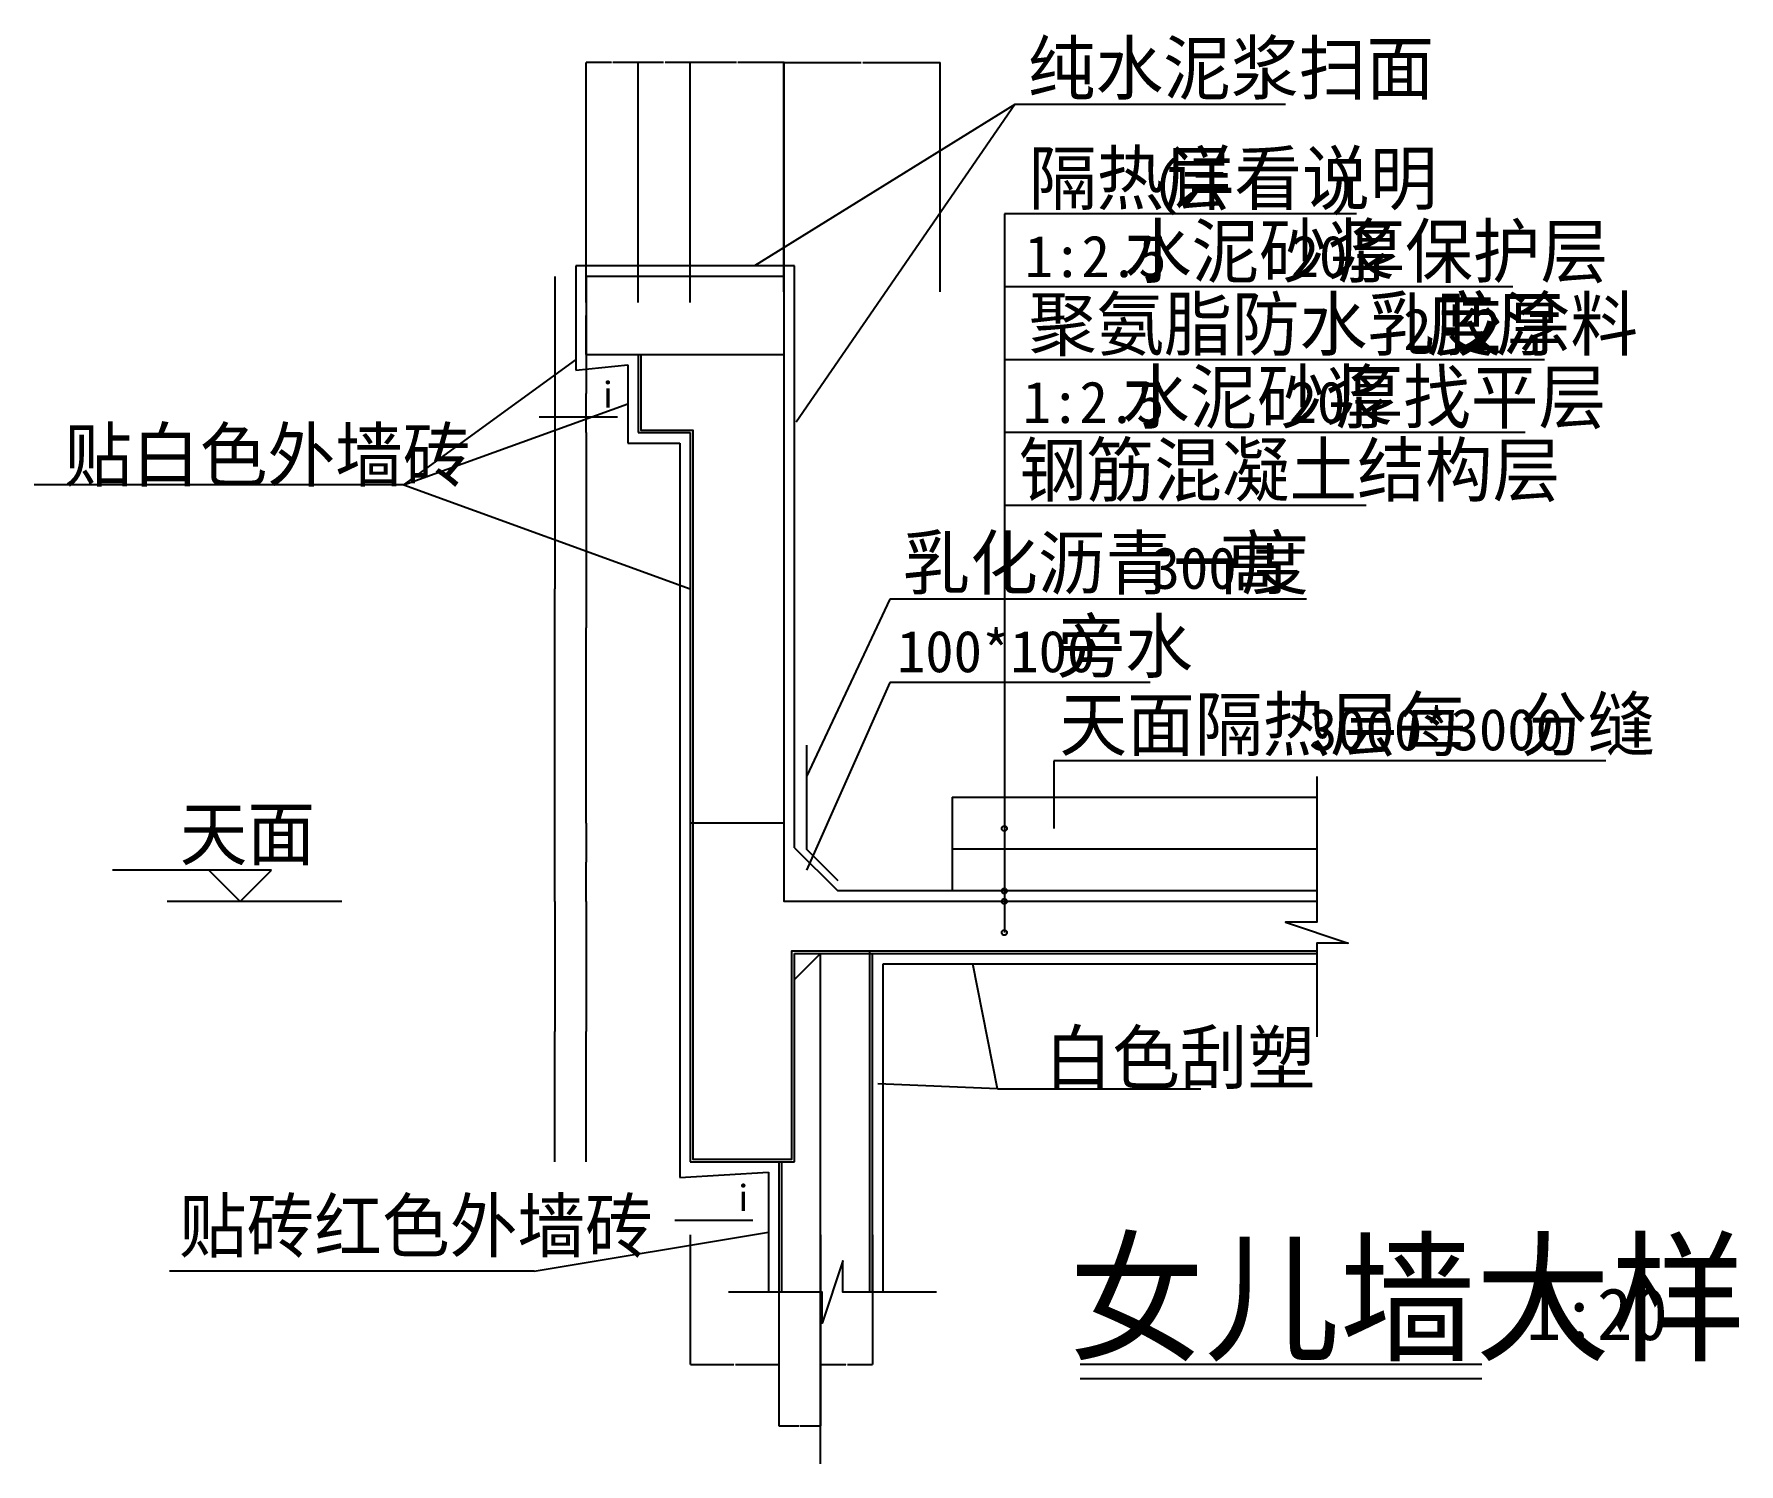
# Model space of a CAD drawing. Header units: metres. Extents: x -210 to 3063, y 320 to 3065.
import ezdxf

# ---------------------------------------------------------------- set-up
doc = ezdxf.new("R2010")
doc.units = ezdxf.units.M
for name, color, linetype in [('LM', 141, 'Continuous'), ('PUB_DIM', 3, 'Continuous'), ('PUB_TEXT', 7, 'Continuous'), ('PUB_WALL', 7, 'Continuous'), ('S_DOTE', 1, 'Continuous'), ('S_E_COLUMN', 4, 'Continuous'), ('S_SURFACE', 6, 'Continuous'), ('S_WALL', 7, 'Continuous')]:
    doc.layers.add(name, color=color, linetype=linetype)
doc.dimstyles.get("Standard").update_dxf_attribs({"dimtxt": 2.5, "dimasz": 2.5, "dimexe": 1.25, "dimexo": 0.625, "dimtad": 1, "dimcen": 2.5, "dimazin": 3, "dimtfac": 1, "dimtmove": 0, "dimatfit": 3})

# ---------------------------------------------------------------- blocks, each defined once
blk = doc.blocks.new('*D1')
for p, q in [((1138.5, 3010.49), (1049.75, 3010.49)), ((1050, 2550), (1050, 3010.49)), ((1230.25, 3010.49), (1141.5, 3010.49)), ((1230, 2550), (1230, 3010.49))]:
    blk.add_line(p, q)
at = {"layer": 'Defpoints'}
for p in [(1230, 3010.49), (1050, 2550), (1230, 2550)]:
    blk.add_point(p, dxfattribs=at)
at = {"layer": 'PUB_DIM', "insert": (1140, 3010.49), "char_height": 1, "attachment_point": 5}
blk.add_mtext('180', dxfattribs=at)
blk = doc.blocks.new('*D2')
for p, q in [((998.5, 3010.49), (949.75, 3010.49)), ((950, 2550), (950, 3010.49)), ((1050.25, 3010.49), (1001.5, 3010.49)), ((1050, 2550), (1050, 3010.49))]:
    blk.add_line(p, q)
at = {"layer": 'Defpoints'}
for p in [(1050, 3010.49), (950, 2550), (1050, 2550)]:
    blk.add_point(p, dxfattribs=at)
at = {"layer": 'PUB_DIM', "insert": (1000, 3010.49), "char_height": 1, "attachment_point": 5}
blk.add_mtext('100', dxfattribs=at)
blk = doc.blocks.new('*D3')
for p, q in [((898.5, 3010.49), (849.75, 3010.49)), ((850, 2550), (850, 3010.49)), ((950.25, 3010.49), (901.5, 3010.49)), ((950, 2550), (950, 3010.49))]:
    blk.add_line(p, q)
at = {"layer": 'Defpoints'}
for p in [(950, 3010.49), (850, 2550), (950, 2550)]:
    blk.add_point(p, dxfattribs=at)
at = {"layer": 'PUB_DIM', "insert": (900, 3010.49), "char_height": 1, "attachment_point": 5}
blk.add_mtext('100', dxfattribs=at)
blk = doc.blocks.new('*D4')
for p, q in [((1050, 760), (1050, 510.88)), ((1220, 760), (1220, 510.88)), ((1050.25, 510.88), (1133.5, 510.88)), ((1136.5, 510.88), (1219.75, 510.88))]:
    blk.add_line(p, q)
at = {"layer": 'Defpoints'}
for p in [(1050, 760), (1220, 760), (1050, 510.88)]:
    blk.add_point(p, dxfattribs=at)
at = {"layer": 'PUB_DIM', "insert": (1135, 510.88), "char_height": 1, "attachment_point": 5}
blk.add_mtext('170', dxfattribs=at)
blk = doc.blocks.new('*D5')
for p, q in [((1220, 760), (1220, 393.28)), ((1300, 760), (1300, 393.28)), ((1220.25, 393.28), (1259, 393.28)), ((1261, 393.28), (1299.75, 393.28))]:
    blk.add_line(p, q)
at = {"layer": 'Defpoints'}
for p in [(1220, 760), (1300, 760), (1220, 393.28)]:
    blk.add_point(p, dxfattribs=at)
at = {"layer": 'PUB_DIM', "insert": (1260, 393.28), "char_height": 1, "attachment_point": 5}
blk.add_mtext('80', dxfattribs=at)
blk = doc.blocks.new('*D6')
for p, q in [((1300, 760), (1300, 510.88)), ((1400, 760), (1400, 510.88)), ((1300.25, 510.88), (1348.5, 510.88)), ((1351.5, 510.88), (1399.75, 510.88))]:
    blk.add_line(p, q)
at = {"layer": 'Defpoints'}
for p in [(1300, 760), (1400, 760), (1300, 510.88)]:
    blk.add_point(p, dxfattribs=at)
at = {"layer": 'PUB_DIM', "insert": (1350, 510.88), "char_height": 1, "attachment_point": 5}
blk.add_mtext('100', dxfattribs=at)
blk = doc.blocks.new('*D7')
for p, q in [((850, 2600), (850, 2525)), ((849.75, 2525), (849.5, 2525)), ((850, 2450), (850, 2525)), ((850, 2525), (850, 2525)), ((850.25, 2525), (850.5, 2525))]:
    blk.add_line(p, q)
at = {"layer": 'Defpoints'}
for p in [(850, 2600), (850, 2525), (850, 2450)]:
    blk.add_point(p, dxfattribs=at)
at = {"layer": 'PUB_DIM', "insert": (850, 2526.125), "char_height": 1, "attachment_point": 5}
blk.add_mtext('0', dxfattribs=at)
blk = doc.blocks.new('*D8')
for p, q in [((850, 2450), (850, 2375)), ((849.75, 2375), (849.5, 2375)), ((850, 2300), (850, 2375)), ((850, 2375), (850, 2375)), ((850.25, 2375), (850.5, 2375))]:
    blk.add_line(p, q)
at = {"layer": 'Defpoints'}
for p in [(850, 2450), (850, 2375), (850, 2300)]:
    blk.add_point(p, dxfattribs=at)
at = {"layer": 'PUB_DIM', "insert": (850, 2376.125), "char_height": 1, "attachment_point": 5}
blk.add_mtext('0', dxfattribs=at)
blk = doc.blocks.new('*D9')
for p, q in [((850, 2300), (850, 1925)), ((849.75, 1925), (849.5, 1925)), ((850, 1550), (850, 1925)), ((850, 1925), (850, 1925)), ((850.25, 1925), (850.5, 1925))]:
    blk.add_line(p, q)
at = {"layer": 'Defpoints'}
for p in [(850, 2300), (850, 1925), (850, 1550)]:
    blk.add_point(p, dxfattribs=at)
at = {"layer": 'PUB_DIM', "insert": (850, 1926.125), "char_height": 1, "attachment_point": 5}
blk.add_mtext('0', dxfattribs=at)
blk = doc.blocks.new('*D10')
for p, q in [((850, 1400), (850, 1150)), ((849.75, 1150), (849.5, 1150)), ((850, 900), (850, 1150)), ((850, 1150), (850, 1150)), ((850.25, 1150), (850.5, 1150))]:
    blk.add_line(p, q)
at = {"layer": 'Defpoints'}
for p in [(850, 1400), (850, 1150), (850, 900)]:
    blk.add_point(p, dxfattribs=at)
at = {"layer": 'PUB_DIM', "insert": (850, 1151.125), "char_height": 1, "attachment_point": 5}
blk.add_mtext('400', dxfattribs=at)
blk = doc.blocks.new('*D11')
for p, q in [((850, 1550), (850, 1475)), ((849.75, 1475), (849.5, 1475)), ((850, 1400), (850, 1475)), ((850, 1475), (850, 1475)), ((850.25, 1475), (850.5, 1475))]:
    blk.add_line(p, q)
at = {"layer": 'Defpoints'}
for p in [(850, 1550), (850, 1475), (850, 1400)]:
    blk.add_point(p, dxfattribs=at)
at = {"layer": 'PUB_DIM', "insert": (850, 1476.125), "char_height": 1, "attachment_point": 5}
blk.add_mtext('0', dxfattribs=at)
blk = doc.blocks.new('*D12')
for p, q in [((790, 2600), (790, 2000)), ((789.75, 2000), (789.5, 2000)), ((790, 1400), (790, 2000)), ((790, 2000), (790, 2000)), ((790.25, 2000), (790.5, 2000))]:
    blk.add_line(p, q)
at = {"layer": 'Defpoints'}
for p in [(790, 2600), (790, 2000), (790, 1400)]:
    blk.add_point(p, dxfattribs=at)
at = {"layer": 'PUB_DIM', "insert": (790, 2001.125), "char_height": 1, "attachment_point": 5}
blk.add_mtext('0', dxfattribs=at)
blk = doc.blocks.new('*D13')
for p, q in [((790, 1400), (790, 1150)), ((789.75, 1150), (789.5, 1150)), ((790, 900), (790, 1150)), ((790, 1150), (790, 1150)), ((790.25, 1150), (790.5, 1150))]:
    blk.add_line(p, q)
at = {"layer": 'Defpoints'}
for p in [(790, 1400), (790, 1150), (790, 900)]:
    blk.add_point(p, dxfattribs=at)
at = {"layer": 'PUB_DIM', "insert": (790, 1151.125), "char_height": 1, "attachment_point": 5}
blk.add_mtext('400', dxfattribs=at)
blk = doc.blocks.new('*D14')
for p, q in [((1229.8, 2570.49), (1229.8, 3010.49)), ((1230.05, 3010.49), (1378.3, 3010.49)), ((1381.3, 3010.49), (1529.55, 3010.49)), ((1529.8, 2570.49), (1529.8, 3010.49))]:
    blk.add_line(p, q)
at = {"layer": 'Defpoints'}
for p in [(1229.8, 3010.49), (1229.8, 2570.49), (1529.8, 2570.49)]:
    blk.add_point(p, dxfattribs=at)
at = {"layer": 'PUB_DIM', "insert": (1379.8, 3010.49), "char_height": 1, "attachment_point": 5}
blk.add_mtext('300', dxfattribs=at)

msp = doc.modelspace()

# ---------------------------------------------------------------- hatches: boundary and pattern name
at = {"layer": 'LM'}
h = msp.add_hatch(dxfattribs=at)
h.set_pattern_fill('ANSI31', scale=500)
h.paths.add_polyline_path([(1230, 2450), (950, 2450), (950, 2300), (1050, 2300), (1050, 1550), (1230, 1550)])
h = msp.add_hatch(dxfattribs=at)
h.set_pattern_fill('ANSI31', scale=500)
h.paths.add_polyline_path([(1400, 1280), (1300, 1280), (1300, 650), (1303, 650), (1303, 590), (1343, 710), (1343, 650), (1400, 650)])
h.paths.add_polyline_path([(1300, 1300), (1250, 1300), (1250, 900), (1220, 900), (1220, 650), (1300, 650)])

# ---------------------------------------------------------------- linework, layer by layer
for p, q in [((1250, 2620), (830, 2620)), ((830, 2620), (830, 2420)), ((1250, 1503), (1250, 2620)), ((500, 2200), (830, 2440)), ((830, 2420), (930, 2430)), ((930, 2430), (930, 2280)), ((500, 2200), (930, 2355)), ((930, 2280), (1030, 2280)), ((1030, 2280), (1030, 870)), ((500, 2200), (-210, 2200)), ((500, 2200), (1050, 2000)), ((1250, 1503), (1333, 1420)), ((2253, 1420), (1333, 1420)), ((1420, 1280), (2253, 1280)), ((1420, 650), (1420, 1280)), ((1640, 1040), (1592.22, 1280)), ((1640, 1040), (1410, 1050)), ((1640, 1040), (2030, 1040)), ((1030, 870), (1200, 880)), ((1200, 880), (1200, 650)), ((750, 690), (1200, 765)), ((750, 690), (50, 690))]:
    msp.add_line(p, q, dxfattribs=at)
for points in [[(1273, 1700), (1273, 1500), (1333, 1440)], [(1798.62, 511.64), (2570, 511.64)], [(1798.62, 483.65), (2570, 483.65)]]:
    msp.add_lwpolyline(points, dxfattribs=at)
at = {"layer": 'PUB_DIM'}
for p, q in [((185.81, 1460), (-59.23, 1460)), ((245.81, 1460), (125.81, 1460)), ((125.81, 1460), (185.81, 1400)), ((185.81, 1400), (245.81, 1460)), ((381.02, 1400), (45.29, 1400))]:
    msp.add_line(p, q, dxfattribs=at)
for points in [[(760, 2330), (910, 2330)], [(1020, 788), (1170, 788)]]:
    msp.add_lwpolyline(points, dxfattribs=at)
at = {"layer": 'PUB_WALL'}
for points in [[(2253, 1400), (1230, 1400), (1230, 2600), (850, 2600), (850, 2450), (1230, 2450)], [(955, 2450), (955, 2305), (1055, 2305), (1055, 1045), (1055, 1045), (1055, 905), (1245, 905), (1245, 1305), (2253, 1305)], [(1230, 1550), (1050, 1550)], [(1395, 650), (1395, 1305)], [(1225, 900), (1225, 650)]]:
    msp.add_lwpolyline(points, dxfattribs=at)
at = {"layer": 'S_DOTE'}
msp.add_line((1300, 320), (1300, 1300), dxfattribs=at)
at = {"layer": 'S_E_COLUMN'}
for p, q in [((1553, 1600), (2253, 1600)), ((1553, 1600), (1553, 1420)), ((2253, 1500), (1553, 1500))]:
    msp.add_line(p, q, dxfattribs=at)
at = {"layer": 'S_SURFACE'}
for p, q in [((1673, 2930), (1173, 2620)), ((1673, 2930), (1253, 2320)), ((2193, 2930), (1673, 2930)), ((1653, 2720), (1653, 1340)), ((2329.44, 2720), (1653, 2720)), ((2629.37, 2580), (1653, 2580)), ((2690.34, 2440), (1653, 2440)), ((2653, 2300), (1653, 2300)), ((2347.57, 2160), (1653, 2160)), ((1433, 1980), (1273, 1640)), ((2233, 1980), (1433, 1980)), ((1433, 1820), (1273, 1460)), ((1933, 1820), (1433, 1820)), ((2807.95, 1670), (1747.95, 1670)), ((1747.95, 1670), (1747.95, 1540))]:
    msp.add_line(p, q, dxfattribs=at)
for points in [[(2253, 1640), (2253, 1360), (2193, 1360), (2313, 1320), (2253, 1320), (2253, 1140)], [(1523, 650), (1343, 650), (1343, 710), (1303, 590), (1303, 650), (1123, 650)]]:
    msp.add_lwpolyline(points, dxfattribs=at)
for points in [[(1658, 1540, -1), (1648, 1540, -1)], [(1658, 1420, -1), (1648, 1420, -1)], [(1658, 1400, -1), (1648, 1400, -1)], [(1658, 1340, -1), (1648, 1340, -1)]]:
    msp.add_lwpolyline(points, format="xyb", close=True, dxfattribs=at)
at = {"layer": 'S_WALL'}
for p, q in [((850, 2600), (850, 2450)), ((1230, 2600), (850, 2600)), ((1230, 1400), (1230, 2600)), ((850, 2450), (1230, 2450)), ((950, 2450), (950, 2300)), ((950, 2300), (1050, 2300)), ((1050, 2300), (1050, 900)), ((1230, 1550), (1050, 1550)), ((2253, 1400), (1230, 1400)), ((1250, 1300), (2253, 1300)), ((1250, 900), (1250, 1300)), ((1400, 650), (1400, 1300)), ((1050, 900), (1250, 900)), ((1220, 900), (1220, 650))]:
    msp.add_line(p, q, dxfattribs=at)

# ---------------------------------------------------------------- texts
at = {"layer": 'PUB_TEXT'}
for s, height, p in [('纯水泥浆扫面', 100, (1698.03, 2950)), ('隔热层', 100, (1700.07, 2738.48)), ('详看说明', 100, (1964.62, 2738.48)), ('(', 80, (1937.17, 2738.48)), (')', 80, (2275.66, 2738.48)), ('水泥砂浆', 100, (1882.46, 2598.48)), ('厚保护层', 100, (2292.51, 2598.48)), ('1:2.5', 80, (1692.26, 2598.48)), ('20', 80, (2202.71, 2598.48)), ('聚氨脂防水乳胶涂料', 100, (1699.75, 2458.48)), ('度', 100, (2463.45, 2458.48)), ('厚', 100, (2596.93, 2458.48)), ('2', 80, (2418.74, 2458.48)), ('2', 80, (2552.23, 2458.48)), ('水泥砂浆', 100, (1878.53, 2318.48)), ('厚找平层', 100, (2288.58, 2318.48)), ('i', 50, (874.7, 2347.69)), ('1:2.5', 80, (1688.33, 2318.48)), ('20', 80, (2198.78, 2318.48)), ('贴白色外墙砖', 100, (-151.98, 2207.17)), ('钢筋混凝土结构层', 100, (1680.55, 2178.48)), ('乳化沥青一度', 100, (1457.33, 2000)), ('高', 100, (2066.16, 2000)), ('300', 80, (1935.7, 2000)), ('旁水', 100, (1754.7, 1840)), ('100*100', 80, (1446.74, 1840)), ('天面隔热层每', 100, (1758.75, 1690)), ('分缝', 100, (2642.81, 1690)), ('3000*3000', 80, (2237.75, 1690)), ('天面', 100, (69.58, 1480)), ('白色刮塑', 100, (1730, 1050)), ('i', 50, (1134.7, 805.69)), ('贴砖红色外墙砖', 100, (68.02, 727.17)), ('女儿墙大样', 200, (1777.16, 538.59)), ('1:20', 100, (2654.7, 557.69))]:
    msp.add_text(s, height=height, dxfattribs=at).set_placement(p)

# ---------------------------------------------------------------- dimensions: what is measured, and where the dimension line sits
at = {"layer": 'PUB_DIM'}
for base, p1, p2, picture, middle in [((950, 3010.49), (950, 2550), (850, 2550), '*D3', (900, 3010.49)), ((1050, 3010.49), (1050, 2550), (950, 2550), '*D2', (1000, 3010.49)), ((1230, 3010.49), (1230, 2550), (1050, 2550), '*D1', (1140, 3010.49)), ((1229.8, 3010.49), (1229.8, 2570.49), (1529.8, 2570.49), '*D14', (1379.8, 3010.49)), ((790, 2000), (790, 2600), (790, 1400), '*D12', (790, 2001.125)), ((850, 2525), (850, 2600), (850, 2450), '*D7', (850, 2526.125)), ((850, 2375), (850, 2450), (850, 2300), '*D8', (850, 2376.125)), ((850, 1925), (850, 2300), (850, 1550), '*D9', (850, 1926.125)), ((850, 1475), (850, 1550), (850, 1400), '*D11', (850, 1476.125)), ((1050, 510.88), (1050, 760), (1220, 760), '*D4', (1135, 510.88)), ((1220, 393.28), (1220, 760), (1300, 760), '*D5', (1260, 393.28)), ((1300, 510.88), (1300, 760), (1400, 760), '*D6', (1350, 510.88))]:
    dim = msp.add_linear_dim(base=base, p1=p1, p2=p2, dimstyle='Standard', dxfattribs=at)
    dim.commit()
    dim.dimension.update_dxf_attribs({"geometry": picture, "text_midpoint": middle})
for base, p1, p2, picture, middle in [((790, 1150), (790, 1400), (790, 900), '*D13', (790, 1151.125)), ((850, 1150), (850, 1400), (850, 900), '*D10', (850, 1151.125))]:
    dim = msp.add_linear_dim(base=base, p1=p1, p2=p2, text='400', dimstyle='Standard', dxfattribs=at)
    dim.commit()
    dim.dimension.update_dxf_attribs({"geometry": picture, "text_midpoint": middle})

doc.saveas('drawing.dxf')
